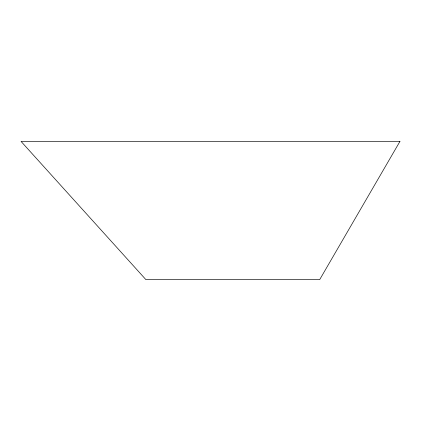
<?xml version="1.0" encoding="UTF-8"?>
<svg xmlns="http://www.w3.org/2000/svg" width="421" height="421" viewBox="0 0 421 421"><rect width="100%" height="100%" fill="white"/><g stroke="black" fill="none" stroke-linecap="round" stroke-linejoin="round"><path stroke-width="0.63" d="M399.95 141.409L319.713 279.591L145.866 279.591L21.05 141.409L399.95 141.409"/></g></svg>
